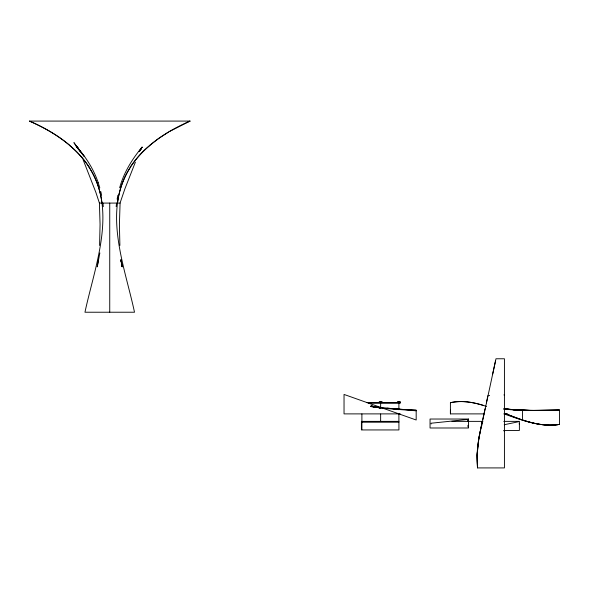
<?xml version="1.0" encoding="UTF-8"?>
<svg xmlns="http://www.w3.org/2000/svg" width="589" height="589" viewBox="0 0 589 589"><rect width="100%" height="100%" fill="white"/><g stroke="black" fill="none" stroke-linecap="round" stroke-linejoin="round"><path stroke-width="0.88" d="M484.21 413.89L450.408 413.89L450.408 410.172M99.585 245.436L100.064 224.328L99.408 203.08L95.823 192.257L83.101 159.663M116.18 206.643L116.534 203.08M130.434 167.136C101.926 210.891 124.691 266.088 134.506 312.229L84.963 312.229C94.777 266.088 117.542 210.891 89.035 167.136M478.275 442.221L477.09 455.245L477.539 467.916L504.427 467.916L504.427 358.767L495.982 358.767L478.96 437.782L477.164 453.928L477.539 467.916C476.192 455.68 477.708 443.362 480.197 431.376M98.451 259.462L97.237 266.861L99.85 252.939M478.342 441.765L478.621 439.939M117.432 203.08L118.382 197.33A74.965 59.091 90 0 1 123.499 180.359C135.441 151.667 162.387 133.107 190.019 121.084L169.271 131.597M478.695 439.49L479.409 435.426M117.13 199.156L117.837 195.327M479.579 434.527L479.925 432.724M480.101 431.825L480.948 427.71M480.44 430.184L480.587 429.44M480.845 428.203L481.058 427.216M480.999 427.459L482.17 422.033M481.213 426.473L481.316 425.98M482.119 422.284L482.273 421.54M486.374 402.839L487.928 395.705M492.64 374.17L495.563 360.733M482.708 419.574L485.086 408.744M119.655 187.825C123.771 172.636 132.194 158.993 142.207 147L139.011 151.609L141.949 147.346L140.167 150.394M120.046 203.08L124.92 188.767L135.389 162.137M467.983 426.907L467.953 425.28M140.138 150.696L141.588 147.662L139.659 151.204M149.753 145.35L158.603 138.489L168.55 132.032M504.317 394.888L503.889 394.939M504.243 424.735L518.762 421.687M450.408 413.89L450.408 402.685C462.505 399.916 475.021 402.545 486.551 406.454M450.408 402.714C461.43 400.24 472.842 402.154 483.473 405.453M513.107 409.76L535.57 410.504L559.55 410.077L559.55 424.389C540.599 427.592 522.112 420.222 504.817 413.36M538.994 410.496L532.154 410.452M504.118 430.912L503.941 430.912M69.723 145.35C57.715 135.153 43.829 127.401 29.45 121.084L190.107 121.084M99.379 203.08L120.09 203.08L119.405 224.328L119.884 245.436M366.851 402.648L400.262 402.648M368.655 403.2L400.262 403.2L400.262 401.514L397.531 401.514L397.531 402.648M400.27 413.89L344.035 413.89L344.035 394.439L416.18 420.001L416.18 410.224L394.299 408.921L416.18 410.224M503.786 413.89L507.504 413.89M398.93 421.371L361.41 421.371L361.41 429.941L398.93 429.941L398.893 413.419M451.94 421.371L482.943 421.371M503.764 421.371L519.388 421.371L519.388 430.441L503.764 430.441M361.896 422.203L398.893 422.203M504.817 409.105L529.415 410.408L559.55 410.084L531.388 410.474L503.786 409.024L517.517 410.054L503.786 408.891M518.099 410.047L522.553 410.268L504.817 409.031L513.652 409.841M380.06 408.081L416.18 410.798M510.391 409.627L505.87 409.348L511.296 409.664L505.87 409.281M397.958 409.156L370.952 406.55L380.251 407.86L371.085 406.064L380.288 407.941L371.107 405.968L380.303 407.956M401.602 409.473L387.047 408.206M504.964 414.229C522.414 420.325 540.731 427.467 559.55 424.389C540.842 427.437 522.576 420.428 505.502 413.625M29.45 121.084C57.081 133.107 84.028 151.667 95.97 180.359A74.965 59.091 -90 0 1 101.087 197.33L102.037 203.08M78.941 149.79L73.919 142.634L78.852 149.606M78.344 148.951L77.247 146.985L80.465 151.601L76.872 146.639L84.072 156.247L76.15 146.293L80.575 151.292L80.31 150.983C87.916 160.363 94.203 170.913 98.098 182.376M98.061 182.288L99.806 187.832M519.196 423.572L519.388 424.374M100.785 191.558L101.625 195.334M120.878 259.933L122.232 266.861L120.914 259.786L122.1 266.692L121.15 260.36M431.133 423.992L431.06 423.226L467.556 419.449L467.666 420.966M102.942 203.08L103.289 206.643M522.553 410.224L522.553 420.001M481.714 421.371L481.714 425.906M398.893 401.514L398.893 409.753M382.003 402.648L382.003 401.514L379.279 401.514L379.279 402.648M380.641 401.514L380.641 407.772M380.641 414.03L380.641 421.179M361.896 413.934L361.896 429.587M109.738 203.08L109.738 312.229M481.795 422.033A16.021 0.537 77.1 0 1 482.104 422.983M489.047 395.469A17.228 0.508 -0.6 0 1 489.621 395.447M130.302 166.996A112.816 88.932 90 0 1 149.827 145.512M69.642 145.505A112.816 88.932 -90 0 1 89.175 166.989M468.52 419.029L430.051 419.029L430.051 427.989L468.52 427.989L468.52 419.029M380.207 407.662L370.996 406.336L380.207 407.662M380.236 407.802L371.033 406.248L380.236 407.802M380.251 407.86L371.07 406.138L380.266 407.912"/></g></svg>
